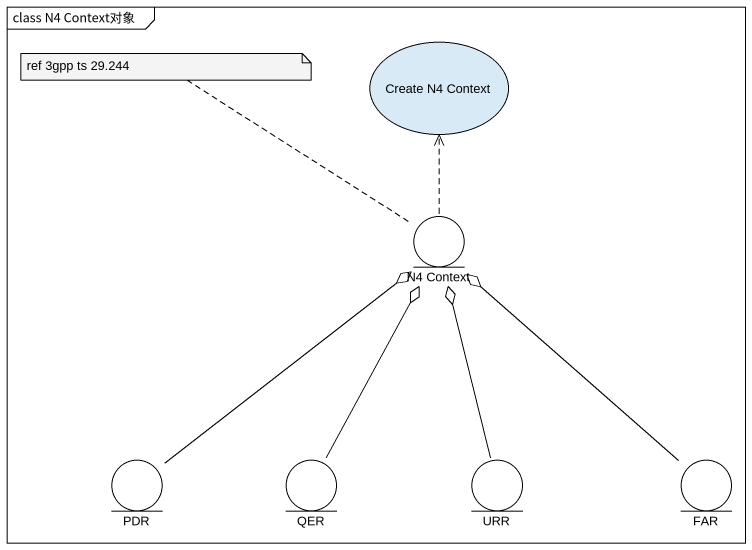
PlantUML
@startuml
mainframe class N4 Context对象
usecase "Create N4 Context" as Create_N4_Context
entity "N4 Context" as N4_Context
entity PDR
entity QER
entity URR
entity FAR
N4_Context .up.> Create_N4_Context
PDR -up-o N4_Context
QER -up-o N4_Context
URR -up-o N4_Context
FAR -up-o N4_Context
note top of N4_Context : ref 3gpp ts 29.244
@enduml
